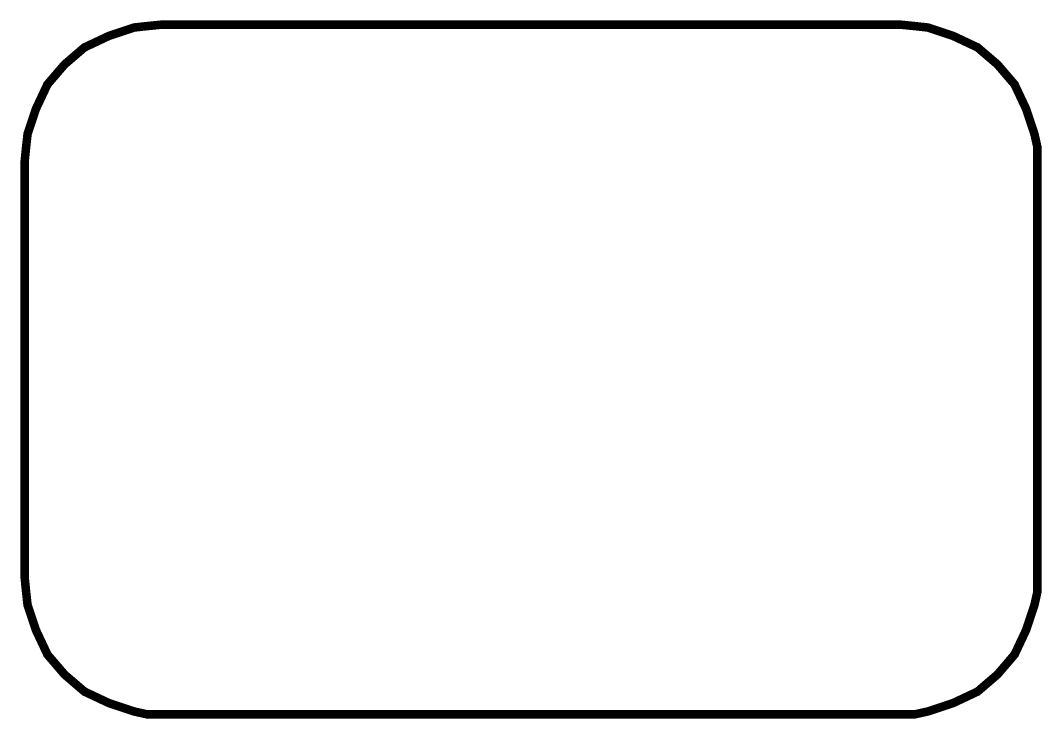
# Model space of a CAD drawing. Extents: x 0.05 to 1.24, y 0.05 to 0.87.
import ezdxf

# ---------------------------------------------------------------- set-up
doc = ezdxf.new("R2010")
doc.units = 0
doc.header["$LTSCALE"] = 0.166667
doc.layers.add('FOREGROUND', color=7, linetype='CONTINUOUS')

msp = doc.modelspace()

# ---------------------------------------------------------------- linework, layer by layer
at = {"layer": 'FOREGROUND', "linetype": 'CONTINUOUS', "const_width": 0.01}
msp.add_lwpolyline([(0.21, 0.866667), (1.076667, 0.866667), (1.093333, 0.865), (1.108333, 0.863333), (1.138333, 0.853333), (1.166667, 0.84), (1.19, 0.82), (1.21, 0.796667), (1.223333, 0.768333), (1.233333, 0.738333), (1.236667, 0.723333), (1.236667, 0.706667), (1.236667, 0.218333), (1.236667, 0.201667), (1.233333, 0.186667), (1.223333, 0.156667), (1.21, 0.128333), (1.19, 0.105), (1.166667, 0.085), (1.138333, 0.071667), (1.108333, 0.061667), (1.093333, 0.058333), (1.076667, 0.058333), (0.21, 0.058333), (0.193333, 0.058333), (0.178333, 0.061667), (0.148333, 0.071667), (0.12, 0.085), (0.096667, 0.105), (0.076667, 0.128333), (0.063333, 0.156667), (0.053333, 0.186667), (0.051667, 0.201667), (0.05, 0.218333), (0.05, 0.706667), (0.051667, 0.723333), (0.053333, 0.738333), (0.063333, 0.768333), (0.076667, 0.796667), (0.096667, 0.82), (0.12, 0.84), (0.148333, 0.853333), (0.178333, 0.863333), (0.193333, 0.865)], close=True, dxfattribs=at)
at = {"layer": 'FOREGROUND', "color": 7, "linetype": 'CONTINUOUS'}
msp.add_lwpolyline([(0.21, 0.866667), (1.076667, 0.866667), (1.093333, 0.865), (1.108333, 0.863333), (1.138333, 0.853333), (1.166667, 0.84), (1.19, 0.82), (1.21, 0.796667), (1.223333, 0.768333), (1.233333, 0.738333), (1.236667, 0.723333), (1.236667, 0.706667), (1.236667, 0.218333), (1.236667, 0.201667), (1.233333, 0.186667), (1.223333, 0.156667), (1.21, 0.128333), (1.19, 0.105), (1.166667, 0.085), (1.138333, 0.071667), (1.108333, 0.061667), (1.093333, 0.058333), (1.076667, 0.058333), (0.21, 0.058333), (0.193333, 0.058333), (0.178333, 0.061667), (0.148333, 0.071667), (0.12, 0.085), (0.096667, 0.105), (0.076667, 0.128333), (0.063333, 0.156667), (0.053333, 0.186667), (0.051667, 0.201667), (0.05, 0.218333), (0.05, 0.706667), (0.051667, 0.723333), (0.053333, 0.738333), (0.063333, 0.768333), (0.076667, 0.796667), (0.096667, 0.82), (0.12, 0.84), (0.148333, 0.853333), (0.178333, 0.863333), (0.193333, 0.865)], close=True, dxfattribs=at)

doc.saveas('drawing.dxf')
